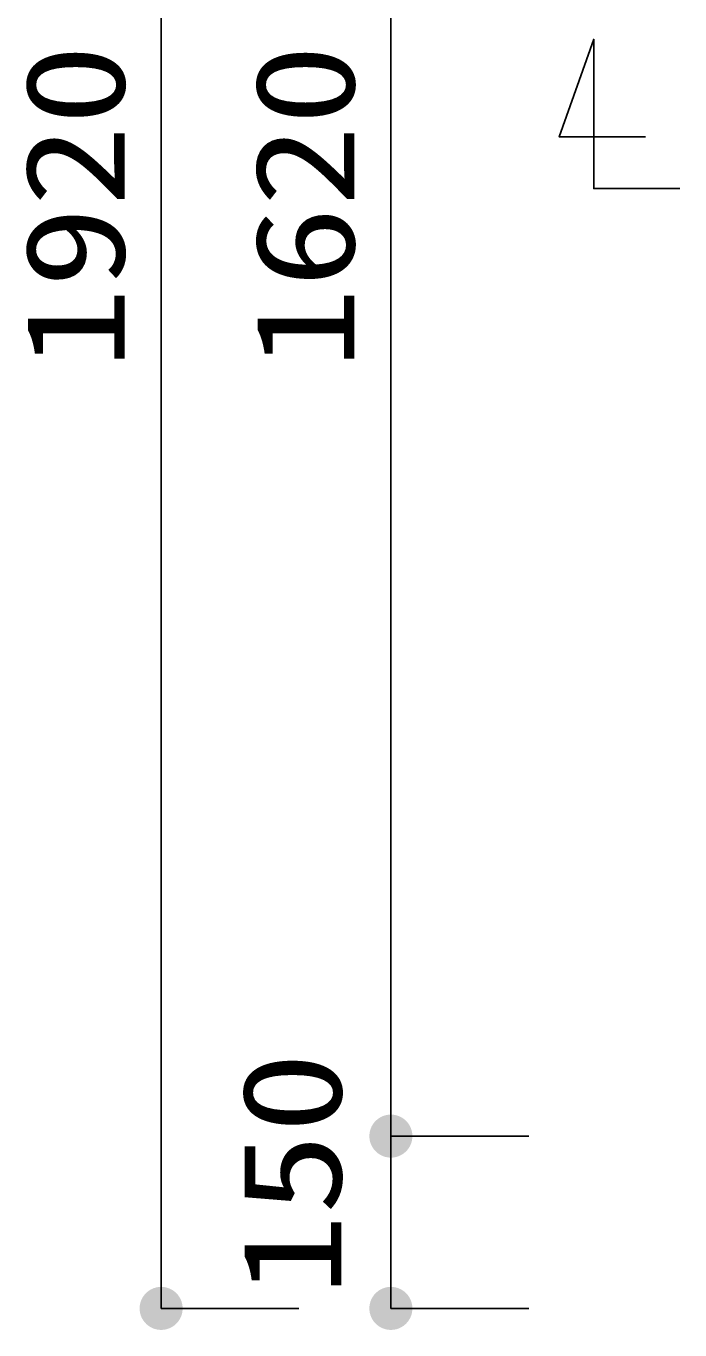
# Model space of a CAD drawing. Units: millimetres, scale not verified. Extents: x -8093 to 8093, y -5792 to 5792.
# Drawn here: x -7146 to -6577, y 3108 to 4244 of the extents above; entities that cross this region are included whole.
import ezdxf
from ezdxf.enums import TextEntityAlignment as Align

# ---------------------------------------------------------------- set-up
doc = ezdxf.new("R2010")
doc.units = ezdxf.units.MM
doc.header["$LTSCALE"] = 30
doc.layers.add('0-1_00クル-フ-0躯体', color=3, linetype='Continuous', lineweight=25)
doc.layers.add('0-3_00クル-フ-6寸法', color=132, linetype='Continuous', lineweight=25)
doc.styles.add('ＭＳ ゴシック', font='')
doc.styles.get('ＭＳ ゴシック').set_extended_font_data('MS Gothic')

msp = doc.modelspace()

# ---------------------------------------------------------------- linework, layer by layer
at = {"layer": '0-1_00クル-フ-0躯体'}
msp.add_lwpolyline([(-6576.65, 4102.23), (-6651.65, 4102.23), (-6651.65, 4232.23), (-6681.65, 4147.23), (-6606.65, 4147.23)], dxfattribs=at)
at = {"layer": '0-3_00クル-フ-6寸法', "color": 4}
for p, q in [((-7028.26, 5047.23), (-7028.26, 3127.23)), ((-6828.26, 4897.23), (-6828.26, 3277.23)), ((-6708.26, 3277.23), (-6828.26, 3277.23)), ((-6708.26, 3277.23), (-6828.26, 3277.23)), ((-6828.26, 3277.23), (-6828.26, 3127.23)), ((-6908.26, 3127.23), (-7028.26, 3127.23)), ((-6708.26, 3127.23), (-6828.26, 3127.23))]:
    msp.add_line(p, q, dxfattribs=at)
at = {"layer": '0-3_00クル-フ-6寸法'}
for points in [[(-6828.26, 3277.23), (-6841.09, 3290.89), (-6839.28, 3292.39)], [(-6828.26, 3277.23), (-6841.09, 3290.89), (-6839.28, 3292.39)], [(-6828.26, 3277.23), (-6839.28, 3292.39), (-6837.29, 3293.66)], [(-6828.26, 3277.23), (-6839.28, 3292.39), (-6837.29, 3293.66)], [(-6828.26, 3277.23), (-6837.29, 3293.66), (-6835.16, 3294.66)], [(-6828.26, 3277.23), (-6837.29, 3293.66), (-6835.16, 3294.66)], [(-6828.26, 3277.23), (-6835.16, 3294.66), (-6832.92, 3295.39)], [(-6828.26, 3277.23), (-6835.16, 3294.66), (-6832.92, 3295.39)], [(-6828.26, 3277.23), (-6832.92, 3295.39), (-6830.61, 3295.83)], [(-6828.26, 3277.23), (-6832.92, 3295.39), (-6830.61, 3295.83)], [(-6828.26, 3277.23), (-6830.61, 3295.83), (-6828.26, 3295.98)], [(-6828.26, 3277.23), (-6830.61, 3295.83), (-6828.26, 3295.98)], [(-6828.26, 3277.23), (-6828.26, 3295.98), (-6825.91, 3295.83)], [(-6828.26, 3277.23), (-6828.26, 3295.98), (-6825.91, 3295.83)], [(-6828.26, 3277.23), (-6825.91, 3295.83), (-6823.6, 3295.39)], [(-6828.26, 3277.23), (-6825.91, 3295.83), (-6823.6, 3295.39)], [(-6828.26, 3277.23), (-6823.6, 3295.39), (-6821.36, 3294.66)], [(-6828.26, 3277.23), (-6823.6, 3295.39), (-6821.36, 3294.66)], [(-6828.26, 3277.23), (-6821.36, 3294.66), (-6819.23, 3293.66)], [(-6828.26, 3277.23), (-6821.36, 3294.66), (-6819.23, 3293.66)], [(-6828.26, 3277.23), (-6819.23, 3293.66), (-6817.24, 3292.39)], [(-6828.26, 3277.23), (-6819.23, 3293.66), (-6817.24, 3292.39)], [(-6828.26, 3277.23), (-6817.24, 3292.39), (-6815.42, 3290.89)], [(-6828.26, 3277.23), (-6817.24, 3292.39), (-6815.42, 3290.89)], [(-6828.26, 3277.23), (-6846.97, 3278.4), (-6846.68, 3280.74)], [(-6828.26, 3277.23), (-6846.97, 3278.4), (-6846.68, 3280.74)], [(-6828.26, 3277.23), (-6846.68, 3280.74), (-6846.09, 3283.02)], [(-6828.26, 3277.23), (-6846.68, 3280.74), (-6846.09, 3283.02)], [(-6828.26, 3277.23), (-6846.09, 3283.02), (-6845.22, 3285.21)], [(-6828.26, 3277.23), (-6846.09, 3283.02), (-6845.22, 3285.21)], [(-6828.26, 3277.23), (-6845.22, 3285.21), (-6844.09, 3287.27)], [(-6828.26, 3277.23), (-6845.22, 3285.21), (-6844.09, 3287.27)], [(-6828.26, 3277.23), (-6844.09, 3287.27), (-6842.71, 3289.18)], [(-6828.26, 3277.23), (-6844.09, 3287.27), (-6842.71, 3289.18)], [(-6828.26, 3277.23), (-6842.71, 3289.18), (-6841.09, 3290.89)], [(-6828.26, 3277.23), (-6842.71, 3289.18), (-6841.09, 3290.89)], [(-6828.26, 3277.23), (-6815.42, 3290.89), (-6813.81, 3289.18)], [(-6828.26, 3277.23), (-6815.42, 3290.89), (-6813.81, 3289.18)], [(-6828.26, 3277.23), (-6813.81, 3289.18), (-6812.43, 3287.27)], [(-6828.26, 3277.23), (-6813.81, 3289.18), (-6812.43, 3287.27)], [(-6828.26, 3277.23), (-6812.43, 3287.27), (-6811.29, 3285.21)], [(-6828.26, 3277.23), (-6812.43, 3287.27), (-6811.29, 3285.21)], [(-6828.26, 3277.23), (-6811.29, 3285.21), (-6810.43, 3283.02)], [(-6828.26, 3277.23), (-6811.29, 3285.21), (-6810.43, 3283.02)], [(-6828.26, 3277.23), (-6810.43, 3283.02), (-6809.84, 3280.74)], [(-6828.26, 3277.23), (-6810.43, 3283.02), (-6809.84, 3280.74)], [(-6828.26, 3277.23), (-6809.84, 3280.74), (-6809.55, 3278.4)], [(-6828.26, 3277.23), (-6809.84, 3280.74), (-6809.55, 3278.4)], [(-6828.26, 3277.23), (-6846.97, 3276.05), (-6846.97, 3278.4)], [(-6828.26, 3277.23), (-6846.97, 3276.05), (-6846.97, 3278.4)], [(-6828.26, 3277.23), (-6846.68, 3273.71), (-6846.97, 3276.05)], [(-6828.26, 3277.23), (-6846.68, 3273.71), (-6846.97, 3276.05)], [(-6828.26, 3277.23), (-6846.09, 3271.43), (-6846.68, 3273.71)], [(-6828.26, 3277.23), (-6846.09, 3271.43), (-6846.68, 3273.71)], [(-6828.26, 3277.23), (-6845.22, 3269.24), (-6846.09, 3271.43)], [(-6828.26, 3277.23), (-6845.22, 3269.24), (-6846.09, 3271.43)], [(-6828.26, 3277.23), (-6844.09, 3267.18), (-6845.22, 3269.24)], [(-6828.26, 3277.23), (-6844.09, 3267.18), (-6845.22, 3269.24)], [(-6828.26, 3277.23), (-6842.71, 3265.27), (-6844.09, 3267.18)], [(-6828.26, 3277.23), (-6842.71, 3265.27), (-6844.09, 3267.18)], [(-6828.26, 3277.23), (-6841.09, 3263.56), (-6842.71, 3265.27)], [(-6828.26, 3277.23), (-6841.09, 3263.56), (-6842.71, 3265.27)], [(-6828.26, 3277.23), (-6839.28, 3262.06), (-6841.09, 3263.56)], [(-6828.26, 3277.23), (-6839.28, 3262.06), (-6841.09, 3263.56)], [(-6828.26, 3277.23), (-6837.29, 3260.79), (-6839.28, 3262.06)], [(-6828.26, 3277.23), (-6837.29, 3260.79), (-6839.28, 3262.06)], [(-6828.26, 3277.23), (-6835.16, 3259.79), (-6837.29, 3260.79)], [(-6828.26, 3277.23), (-6835.16, 3259.79), (-6837.29, 3260.79)], [(-6828.26, 3277.23), (-6832.92, 3259.06), (-6835.16, 3259.79)], [(-6828.26, 3277.23), (-6832.92, 3259.06), (-6835.16, 3259.79)], [(-6828.26, 3277.23), (-6830.61, 3258.62), (-6832.92, 3259.06)], [(-6828.26, 3277.23), (-6830.61, 3258.62), (-6832.92, 3259.06)], [(-6828.26, 3277.23), (-6828.26, 3258.48), (-6830.61, 3258.62)], [(-6828.26, 3277.23), (-6828.26, 3258.48), (-6830.61, 3258.62)], [(-6828.26, 3277.23), (-6809.55, 3278.4), (-6809.55, 3276.05)], [(-6828.26, 3277.23), (-6809.55, 3278.4), (-6809.55, 3276.05)], [(-6828.26, 3277.23), (-6825.91, 3258.62), (-6828.26, 3258.48)], [(-6828.26, 3277.23), (-6823.6, 3259.06), (-6825.91, 3258.62)], [(-6828.26, 3277.23), (-6821.36, 3259.79), (-6823.6, 3259.06)], [(-6828.26, 3277.23), (-6819.23, 3260.79), (-6821.36, 3259.79)], [(-6828.26, 3277.23), (-6817.24, 3262.06), (-6819.23, 3260.79)], [(-6828.26, 3277.23), (-6815.42, 3263.56), (-6817.24, 3262.06)], [(-6828.26, 3277.23), (-6813.81, 3265.27), (-6815.42, 3263.56)], [(-6828.26, 3277.23), (-6812.43, 3267.18), (-6813.81, 3265.27)], [(-6828.26, 3277.23), (-6811.29, 3269.24), (-6812.43, 3267.18)], [(-6828.26, 3277.23), (-6810.43, 3271.43), (-6811.29, 3269.24)], [(-6828.26, 3277.23), (-6809.84, 3273.71), (-6810.43, 3271.43)], [(-6828.26, 3277.23), (-6809.55, 3276.05), (-6809.84, 3273.71)], [(-6828.26, 3277.23), (-6825.91, 3258.62), (-6828.26, 3258.48)], [(-6828.26, 3277.23), (-6823.6, 3259.06), (-6825.91, 3258.62)], [(-6828.26, 3277.23), (-6821.36, 3259.79), (-6823.6, 3259.06)], [(-6828.26, 3277.23), (-6819.23, 3260.79), (-6821.36, 3259.79)], [(-6828.26, 3277.23), (-6817.24, 3262.06), (-6819.23, 3260.79)], [(-6828.26, 3277.23), (-6815.42, 3263.56), (-6817.24, 3262.06)], [(-6828.26, 3277.23), (-6813.81, 3265.27), (-6815.42, 3263.56)], [(-6828.26, 3277.23), (-6812.43, 3267.18), (-6813.81, 3265.27)], [(-6828.26, 3277.23), (-6811.29, 3269.24), (-6812.43, 3267.18)], [(-6828.26, 3277.23), (-6810.43, 3271.43), (-6811.29, 3269.24)], [(-6828.26, 3277.23), (-6809.84, 3273.71), (-6810.43, 3271.43)], [(-6828.26, 3277.23), (-6809.55, 3276.05), (-6809.84, 3273.71)], [(-7028.26, 3127.23), (-7037.29, 3143.66), (-7035.16, 3144.66)], [(-7028.26, 3127.23), (-7035.16, 3144.66), (-7032.92, 3145.39)], [(-7028.26, 3127.23), (-7032.92, 3145.39), (-7030.61, 3145.83)], [(-7028.26, 3127.23), (-7030.61, 3145.83), (-7028.26, 3145.98)], [(-7028.26, 3127.23), (-7028.26, 3145.98), (-7025.91, 3145.83)], [(-7028.26, 3127.23), (-7025.91, 3145.83), (-7023.6, 3145.39)], [(-7028.26, 3127.23), (-7023.6, 3145.39), (-7021.36, 3144.66)], [(-7028.26, 3127.23), (-7021.36, 3144.66), (-7019.23, 3143.66)], [(-6828.26, 3127.23), (-6837.29, 3143.66), (-6835.16, 3144.66)], [(-6828.26, 3127.23), (-6835.16, 3144.66), (-6832.92, 3145.39)], [(-6828.26, 3127.23), (-6832.92, 3145.39), (-6830.61, 3145.83)], [(-6828.26, 3127.23), (-6830.61, 3145.83), (-6828.26, 3145.98)], [(-6828.26, 3127.23), (-6828.26, 3145.98), (-6825.91, 3145.83)], [(-6828.26, 3127.23), (-6825.91, 3145.83), (-6823.6, 3145.39)], [(-6828.26, 3127.23), (-6823.6, 3145.39), (-6821.36, 3144.66)], [(-6828.26, 3127.23), (-6821.36, 3144.66), (-6819.23, 3143.66)], [(-7028.26, 3127.23), (-7046.09, 3133.02), (-7045.22, 3135.21)], [(-7028.26, 3127.23), (-7045.22, 3135.21), (-7044.09, 3137.27)], [(-7028.26, 3127.23), (-7044.09, 3137.27), (-7042.71, 3139.18)], [(-7028.26, 3127.23), (-7042.71, 3139.18), (-7041.09, 3140.89)], [(-7028.26, 3127.23), (-7041.09, 3140.89), (-7039.28, 3142.39)], [(-7028.26, 3127.23), (-7039.28, 3142.39), (-7037.29, 3143.66)], [(-7028.26, 3127.23), (-7019.23, 3143.66), (-7017.24, 3142.39)], [(-7028.26, 3127.23), (-7017.24, 3142.39), (-7015.42, 3140.89)], [(-7028.26, 3127.23), (-7015.42, 3140.89), (-7013.81, 3139.18)], [(-7028.26, 3127.23), (-7013.81, 3139.18), (-7012.43, 3137.27)], [(-7028.26, 3127.23), (-7012.43, 3137.27), (-7011.29, 3135.21)], [(-7028.26, 3127.23), (-7011.29, 3135.21), (-7010.43, 3133.02)], [(-6828.26, 3127.23), (-6846.09, 3133.02), (-6845.22, 3135.21)], [(-6828.26, 3127.23), (-6845.22, 3135.21), (-6844.09, 3137.27)], [(-6828.26, 3127.23), (-6844.09, 3137.27), (-6842.71, 3139.18)], [(-6828.26, 3127.23), (-6842.71, 3139.18), (-6841.09, 3140.89)], [(-6828.26, 3127.23), (-6841.09, 3140.89), (-6839.28, 3142.39)], [(-6828.26, 3127.23), (-6839.28, 3142.39), (-6837.29, 3143.66)], [(-6828.26, 3127.23), (-6819.23, 3143.66), (-6817.24, 3142.39)], [(-6828.26, 3127.23), (-6817.24, 3142.39), (-6815.42, 3140.89)], [(-6828.26, 3127.23), (-6815.42, 3140.89), (-6813.81, 3139.18)], [(-6828.26, 3127.23), (-6813.81, 3139.18), (-6812.43, 3137.27)], [(-6828.26, 3127.23), (-6812.43, 3137.27), (-6811.29, 3135.21)], [(-6828.26, 3127.23), (-6811.29, 3135.21), (-6810.43, 3133.02)], [(-7028.26, 3127.23), (-7046.97, 3128.4), (-7046.68, 3130.74)], [(-7028.26, 3127.23), (-7046.97, 3126.05), (-7046.97, 3128.4)], [(-7028.26, 3127.23), (-7046.68, 3123.71), (-7046.97, 3126.05)], [(-7028.26, 3127.23), (-7046.68, 3130.74), (-7046.09, 3133.02)], [(-7028.26, 3127.23), (-7046.09, 3121.43), (-7046.68, 3123.71)], [(-7028.26, 3127.23), (-7045.22, 3119.24), (-7046.09, 3121.43)], [(-7028.26, 3127.23), (-7044.09, 3117.18), (-7045.22, 3119.24)], [(-7028.26, 3127.23), (-7042.71, 3115.27), (-7044.09, 3117.18)], [(-7028.26, 3127.23), (-7041.09, 3113.56), (-7042.71, 3115.27)], [(-7028.26, 3127.23), (-7039.28, 3112.06), (-7041.09, 3113.56)], [(-7028.26, 3127.23), (-7037.29, 3110.79), (-7039.28, 3112.06)], [(-7028.26, 3127.23), (-7035.16, 3109.79), (-7037.29, 3110.79)], [(-7028.26, 3127.23), (-7032.92, 3109.06), (-7035.16, 3109.79)], [(-7028.26, 3127.23), (-7030.61, 3108.62), (-7032.92, 3109.06)], [(-7028.26, 3127.23), (-7028.26, 3108.48), (-7030.61, 3108.62)], [(-7028.26, 3127.23), (-7010.43, 3133.02), (-7009.84, 3130.74)], [(-7028.26, 3127.23), (-7009.84, 3130.74), (-7009.55, 3128.4)], [(-7028.26, 3127.23), (-7009.55, 3128.4), (-7009.55, 3126.05)], [(-7028.26, 3127.23), (-7025.91, 3108.62), (-7028.26, 3108.48)], [(-7028.26, 3127.23), (-7023.6, 3109.06), (-7025.91, 3108.62)], [(-7028.26, 3127.23), (-7021.36, 3109.79), (-7023.6, 3109.06)], [(-7028.26, 3127.23), (-7019.23, 3110.79), (-7021.36, 3109.79)], [(-7028.26, 3127.23), (-7017.24, 3112.06), (-7019.23, 3110.79)], [(-7028.26, 3127.23), (-7015.42, 3113.56), (-7017.24, 3112.06)], [(-7028.26, 3127.23), (-7013.81, 3115.27), (-7015.42, 3113.56)], [(-7028.26, 3127.23), (-7012.43, 3117.18), (-7013.81, 3115.27)], [(-7028.26, 3127.23), (-7011.29, 3119.24), (-7012.43, 3117.18)], [(-7028.26, 3127.23), (-7010.43, 3121.43), (-7011.29, 3119.24)], [(-7028.26, 3127.23), (-7009.84, 3123.71), (-7010.43, 3121.43)], [(-7028.26, 3127.23), (-7009.55, 3126.05), (-7009.84, 3123.71)], [(-6828.26, 3127.23), (-6846.97, 3128.4), (-6846.68, 3130.74)], [(-6828.26, 3127.23), (-6846.97, 3126.05), (-6846.97, 3128.4)], [(-6828.26, 3127.23), (-6846.68, 3123.71), (-6846.97, 3126.05)], [(-6828.26, 3127.23), (-6846.68, 3130.74), (-6846.09, 3133.02)], [(-6828.26, 3127.23), (-6846.09, 3121.43), (-6846.68, 3123.71)], [(-6828.26, 3127.23), (-6845.22, 3119.24), (-6846.09, 3121.43)], [(-6828.26, 3127.23), (-6844.09, 3117.18), (-6845.22, 3119.24)], [(-6828.26, 3127.23), (-6842.71, 3115.27), (-6844.09, 3117.18)], [(-6828.26, 3127.23), (-6841.09, 3113.56), (-6842.71, 3115.27)], [(-6828.26, 3127.23), (-6839.28, 3112.06), (-6841.09, 3113.56)], [(-6828.26, 3127.23), (-6837.29, 3110.79), (-6839.28, 3112.06)], [(-6828.26, 3127.23), (-6835.16, 3109.79), (-6837.29, 3110.79)], [(-6828.26, 3127.23), (-6832.92, 3109.06), (-6835.16, 3109.79)], [(-6828.26, 3127.23), (-6830.61, 3108.62), (-6832.92, 3109.06)], [(-6828.26, 3127.23), (-6828.26, 3108.48), (-6830.61, 3108.62)], [(-6828.26, 3127.23), (-6810.43, 3133.02), (-6809.84, 3130.74)], [(-6828.26, 3127.23), (-6809.84, 3130.74), (-6809.55, 3128.4)], [(-6828.26, 3127.23), (-6809.55, 3128.4), (-6809.55, 3126.05)], [(-6828.26, 3127.23), (-6825.91, 3108.62), (-6828.26, 3108.48)], [(-6828.26, 3127.23), (-6823.6, 3109.06), (-6825.91, 3108.62)], [(-6828.26, 3127.23), (-6821.36, 3109.79), (-6823.6, 3109.06)], [(-6828.26, 3127.23), (-6819.23, 3110.79), (-6821.36, 3109.79)], [(-6828.26, 3127.23), (-6817.24, 3112.06), (-6819.23, 3110.79)], [(-6828.26, 3127.23), (-6815.42, 3113.56), (-6817.24, 3112.06)], [(-6828.26, 3127.23), (-6813.81, 3115.27), (-6815.42, 3113.56)], [(-6828.26, 3127.23), (-6812.43, 3117.18), (-6813.81, 3115.27)], [(-6828.26, 3127.23), (-6811.29, 3119.24), (-6812.43, 3117.18)], [(-6828.26, 3127.23), (-6810.43, 3121.43), (-6811.29, 3119.24)], [(-6828.26, 3127.23), (-6809.84, 3123.71), (-6810.43, 3121.43)], [(-6828.26, 3127.23), (-6809.55, 3126.05), (-6809.84, 3123.71)]]:
    msp.add_solid(points, dxfattribs=at)

# ---------------------------------------------------------------- texts
at = {"layer": '0-3_00クル-フ-6寸法', "color": 3, "style": 'ＭＳ ゴシック', "width": 1.2}
for s, p in [('1920', (-7034.11, 3944.94)), ('1620', (-6834.11, 3944.94)), ('150', (-6845.36, 3138.14))]:
    msp.add_text(s, height=86.66, rotation=90, dxfattribs=at).set_placement(p, align=Align.BOTTOM_LEFT)

doc.saveas('drawing.dxf')
